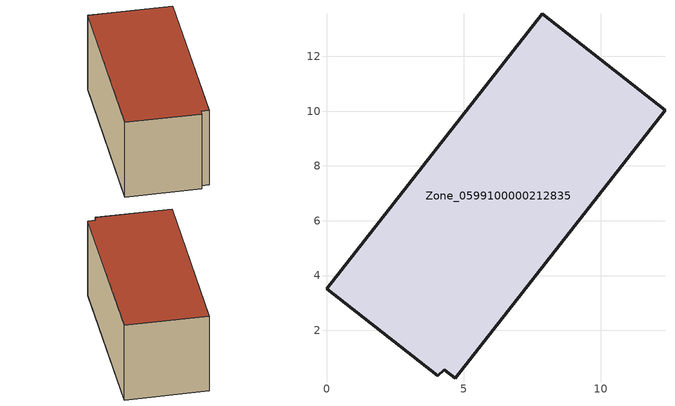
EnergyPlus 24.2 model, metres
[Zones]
Zone_0599100000212835
 floor ground (C_G): 7.87,13.55 12.35,10.04 4.71,0.26 4.29,0.56 4.07,0.34 0,3.52 z3.64
 wall outside (C_F): 12.35,10.04 7.87,13.55 0,3.52 4.07,0.34 4.29,0.56 4.71,0.26 12.35,10.04 z3.64:9.58
 roof outside (C_R): 0,3.52 4.07,0.34 4.29,0.56 4.71,0.26 12.35,10.04 7.87,13.55 z9.58
[BUILDING]
Pand.0599100000212835: North Axis=0; Terrain=City; Loads Convergence Tolerance Value=0.04; Temperature Convergence Tolerance Value=0.4; Solar Distribution=FullExterior; Maximum Number of Warmup Days=25; Minimum Number of Warmup Days=1
[Site:Location]
Rotterdam.The.Hague.AP_ZH_NLD Design_Conditions: Latitude=51.96; Longitude=4.45; Time Zone=1; Elevation=-4.5
[SITE:GROUNDTEMPERATURE:BUILDINGSURFACE]
18, 18, 18, 18, 18, 18, 18, 18, 18, 18, 18, 18
[MATERIAL] Thermal Absorptance=0.9; Solar Absorptance=0.7; Visible Absorptance=0.7
Name | Roughness | Thickness | Conductivity | Density | Specific Heat
G.TI.1946 | MediumSmooth | 0.15 | 1 | 540 | 1210
F.TI.1946 | Rough | 0.3 | 0.857143 | 1920 | 840
R.TI.1946 | MediumRough | 0.2 | 0.1 | 1500 | 1000
[CONSTRUCTION]
C_G: G.TI.1946
C_F: F.TI.1946
C_R: R.TI.1946
[ZONE]
Zone_0599100000212835: Type=1; Multiplier=1; Ceiling Height=Autocalculate; Volume=Autocalculate; Floor Area=autocalculate; Part of Total Floor Area=Yes
[ZONEINFILTRATION:DESIGNFLOWRATE]
Infil_Zone_0599100000212835: Zone or ZoneList or Space or SpaceList=Zone_0599100000212835; Schedule=AlwaysOn; Design Flow Rate Calculation Method=Flow/Area; Flow Rate per Floor Area=0.003; Constant Term Coefficient=1; Temperature Term Coefficient=0; Velocity Term Coefficient=0; Velocity Squared Term Coefficient=0
[HVACTEMPLATE:ZONE:IDEALLOADSAIRSYSTEM]
Zone_0599100000212835: Maximum Heating Supply Air Temperature=50; Minimum Cooling Supply Air Temperature=13; Maximum Heating Supply Air Humidity Ratio=0.0156; Minimum Cooling Supply Air Humidity Ratio=0.0077; Heating Limit=NoLimit; Cooling Limit=NoLimit; Dehumidification Control Type=ConstantSensibleHeatRatio; Cooling Sensible Heat Ratio=0.7; Dehumidification Setpoint=60; Humidification Control Type=None; Humidification Setpoint=30; Outdoor Air Method=None; Outdoor Air Flow Rate per Person=0.00944; Outdoor Air Flow Rate per Zone Floor Area=0; Outdoor Air Flow Rate per Zone=0; Demand Controlled Ventilation Type=None; Outdoor Air Economizer Type=NoEconomizer; Heat Recovery Type=None; Sensible Heat Recovery Effectiveness=0.7; Latent Heat Recovery Effectiveness=0.65
[ZONECONTROL:THERMOSTAT]
ThermostatControl_Zone_0599100000212835: Zone or ZoneList=Zone_0599100000212835; Control Type Schedule=DualSetpointControlType; Control 1=Thermostat_Zone_0599100000212835; Temperature Difference Between Cutout And Setpoint=0
[THERMOSTATSETPOINT:DUALSETPOINT]
Thermostat_Zone_0599100000212835: Heating Setpoint Temperature Schedule=HeatingSetpoint_Zone_0599100000212835; Cooling Setpoint Temperature Schedule=CoolingSetpoint_Zone_0599100000212835
[SCHEDULE:COMPACT]
HeatingSetpoint_Zone_0599100000212835: Through: 12/31, For: AllDays, Until: 24:00, 21
CoolingSetpoint_Zone_0599100000212835: Through: 12/31, For: AllDays, Until: 24:00, 24
DualSetpointControlType: Through: 12/31, For: AllDays, Until: 24:00, 4
AlwaysOn: Through: 12/31, For: AllDays, Until: 24:00, 1
